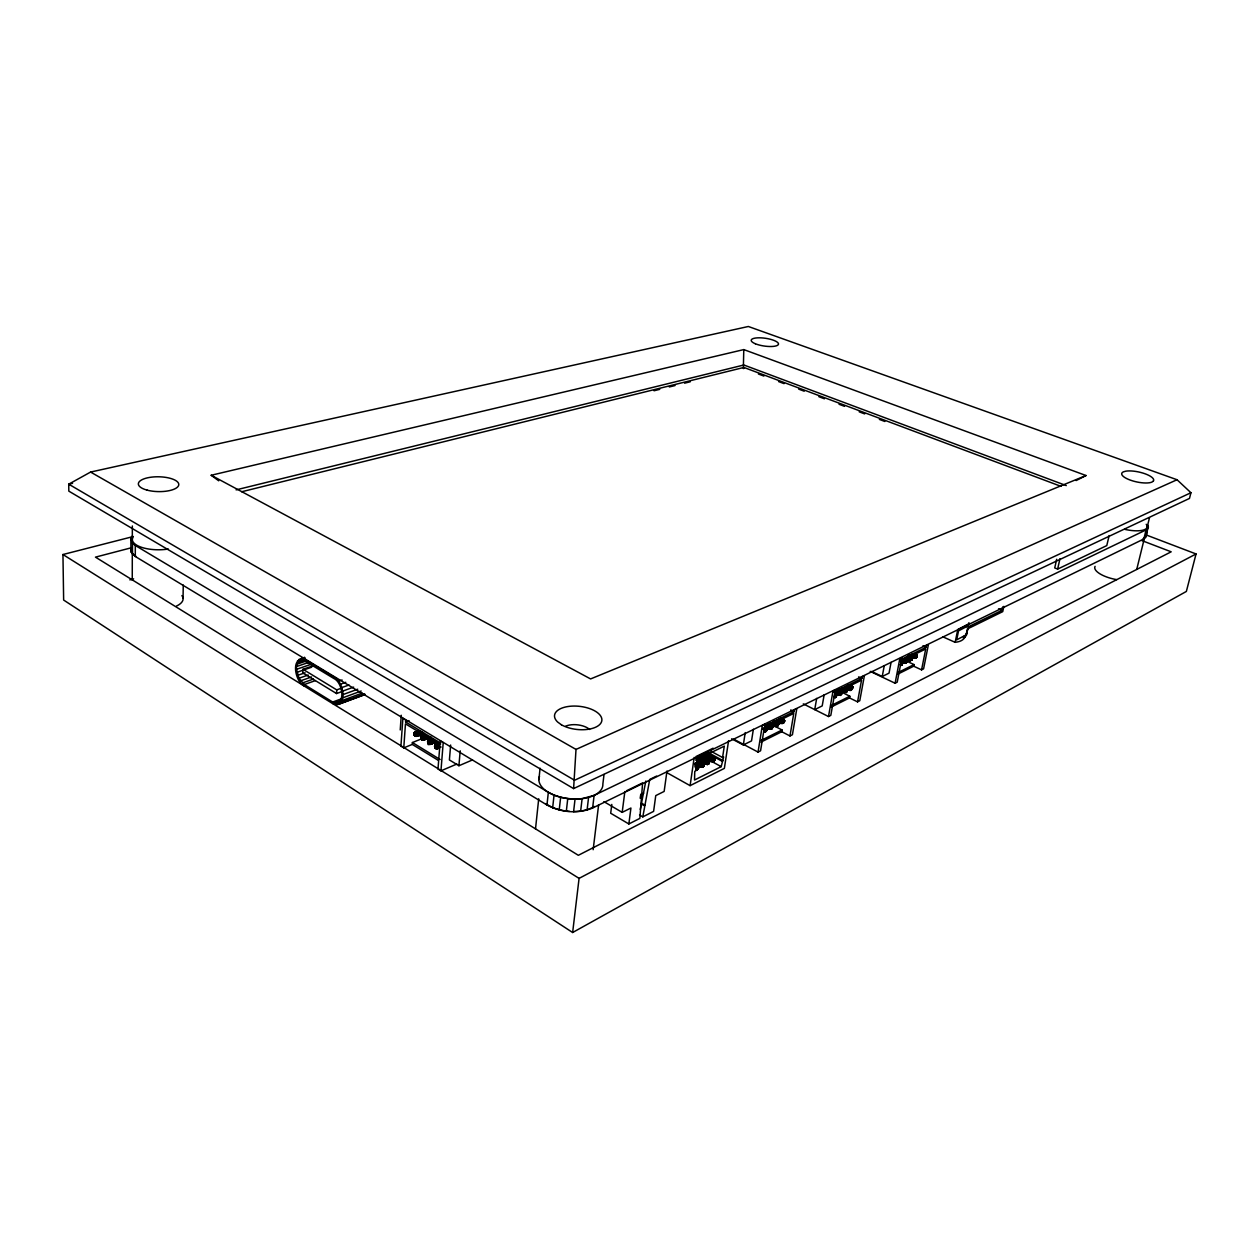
<?xml version="1.0" encoding="UTF-8"?>
<svg xmlns="http://www.w3.org/2000/svg" width="1259" height="1259" viewBox="0 0 1259 1259"><rect width="100%" height="100%" fill="white"/><g stroke="black" fill="none" stroke-linecap="round" stroke-linejoin="round"><path stroke-width="1.5" d="M1148.035 525.333L1146.241 536.129L1143.849 538.962L592.611 808.01C578.054 814.132 560.711 812.464 546.973 804.989L135.295 556.478L130.967 551.898L130.857 538.506L132.101 536.161M132.258 580.084L132.305 551.348M132.321 539.419L132.337 525.979M132.478 554.29L132.494 543.29L130.857 538.506M135.295 556.478L135.311 545.477L132.494 543.29M697.108 759.759C708.156 760.483 704.536 773.01 695.786 763.536M695.33 764.543L698.792 766.873L695.928 769.548L696.888 769.8L698.714 766.574L695.298 764.496M695.173 764.307L698.556 766.353L697.675 769.438L698.792 766.873L695.393 764.811L698.651 766.637C692.859 776.457 703.687 763.788 694.937 764.166M697.407 759.177L706.881 764.386L708.911 763.599L709.258 761.018L701.137 756.533M770.823 729.166L764.984 726.175C769.375 732.187 773.734 727.954 772.554 725.876C773.766 730.126 766.731 729.89 765.299 726.49C766.999 731.463 775.686 728.725 771.72 725.514C765.661 730.818 778.644 729.528 765.551 726.522M438.368 745.391L435.047 747.39L438.84 746.335C433.458 751.843 433.269 741.756 438.919 743.125C432.986 740.56 434.685 751.245 436.495 746.917C433.002 741.976 435.236 753.842 439.564 747.028L435.992 748.476L434.874 747.437L434.874 745.045L439.249 743.078L434.56 746.225L438.258 744.022M696.117 763.363L702.601 766.888L704.159 764.496L701.389 766.794L694.984 763.41M766.825 729.638L764.543 732.108L764.575 729.653L766.605 728.725L766.196 730.881L762.734 729.103C773.294 726.821 759.728 737.144 766.605 728.725M183.059 598.34L183.247 585.042M420.097 731.51L415.69 733.273L415.517 735.476L414.242 734.863L414.085 733.352L417.626 731.904C408.42 734.579 419.467 739.19 423.166 733.273M435.079 742.291L429.728 744.462L428.39 743.833L427.777 741.677L429.571 742.7L428.422 743.581L427.792 741.079L431.507 739.379M700.571 763.489C709.761 767.298 696.557 768.651 695.22 763.536C696.337 767.581 705.717 768.588 703.765 763.41L697.329 759.901M835.268 697.517C836.857 695.723 836.842 692.828 836.102 696.62C833.411 700.334 838.714 692.938 835.126 694.496C832.829 697.659 836.165 698.588 836.511 695.802C837.455 691.081 832.939 699.847 835.897 697.045M426.927 735.649L422.819 737.176L422.174 739.678L420.789 738.12L421.293 736.389L421.088 739.049L422.851 740.276L430.185 737.365L423.134 740.229C417.563 736.122 424.865 738.876 427.462 737.129L421.057 739.017L425.101 738.042M433.82 739.82L427.934 743.188L431.979 742.212C426.172 747.484 427.556 737.695 432.325 738.891M901.948 664.752C899.508 667.585 903.82 660.865 902.435 662.643C902.278 665.051 900.421 666.294 902.514 663.572C898.422 669.127 902.105 657.45 902.546 663.666M439.548 743.14L436.055 744.604L434.984 747.311C440.744 746.477 432.655 750.49 440.162 747.216L435.74 748.444L437.392 748.224L437.471 745.926L435.693 744.525L434.984 747.311C439.36 748.586 435.409 743.377 440.697 743.943C432.042 746.571 435.724 749.561 438.604 745.973M833.6 691.569C842.287 697.848 839.139 693.819 841.799 692.828C842.302 693.866 839.863 695.944 840.304 693.583C843.703 687.886 842.271 699.784 834.811 692.434C836.338 696.746 844.097 695.094 841.358 691.38C835.362 694.386 847.575 698.792 833.694 691.537M698.714 766.888L696.668 769.249L695.755 768.478L696.62 766.857L698.336 766.243L696.4 769.8L698.446 767.046C693.3 774.663 702.821 764.229 694.889 764.15M706.031 753.637C709.651 753.354 718.763 759.555 712.437 761.852C716.45 760.641 711.272 762.781 701.153 755.699M846.662 691.742L845.796 692.293L839.061 688.909C840.776 692.371 849.022 693.693 846.977 688.893C848.755 694.039 840.162 692.104 838.494 688.972M846.079 687.115L851.115 689.664L845.576 687.209C847.134 690.593 853.917 690.247 852.359 686.312C853.696 689.948 847.102 690.687 845.34 687.036C854.625 697.848 852.721 678.821 850.832 689.68C852.312 689.523 853.366 687.209 852.186 686.155C854.452 690.325 846.74 690.31 845.261 686.863M418.019 733.478L414.242 734.863L422.347 732.156C414.494 734.973 410.843 733.147 420.301 731.904L416.823 733.383L414.746 732.061L414.242 734.863L416.304 736.074L423.354 733.226M702.27 767.14C705.197 765.976 704.568 760.845 697.423 760.043M774.568 723.296L778.55 724.492L778.015 722.54L778.55 724.492L776.394 726.254L771.2 723.595C775.859 731.117 782.83 721.942 774.568 720.762C782.5 722.005 773.073 729.764 777.322 722.792C779.762 722.005 778.424 726.836 776.394 726.254L771.012 723.453M766.054 731.526L765.252 731.573L766.07 728.379L766.448 730.975L764.543 732.108L766.385 730.96M942.818 636.802L955.14 642.326C969.021 640.721 963.938 632.018 970.437 625.786L1002.054 610.3L1002.794 606.838M966.723 634.064L967.573 628.32M700.838 756.266L709.1 760.782L707.196 764.465L708.392 764.119L709.258 761.018L701.216 756.659M770.288 729.04L772.019 725.467L771.059 729.181L765.094 726.349M776.189 726.128L777.905 722.572L774.427 720.809M780.423 717.898C789.11 719.267 781.556 728.001 776.913 720.62L782.248 723.374L783.759 719.692L784.514 720.715L782.248 723.374L777.071 720.73M421.34 739.458L421.073 738.514L424.598 737.05M701.578 755.683L713.822 761.365L712.185 761.758L713.507 761.616L710.406 759.523C720.888 763.851 703.309 760.342 702.491 756.454M836.606 694.748L835.189 697.061C835.756 691.915 838.242 695.251 835.189 697.061C837.188 696.148 835.96 696.62 835.079 696.526C835.299 693.898 838.352 695.676 835.189 697.061L835.693 694.087L835.189 697.061L836.59 695.393L836.165 694.307L835.126 695.031L834.811 697.58M834.465 691.726L840.052 694.795L841.358 691.38L841.673 692.34L839.722 694.795L834.638 692.293M839.895 689.413L845.419 692.135L846.725 688.752L845.167 690.357L845.277 692.277L840.005 689.664L845.088 692.151L846.725 688.752L846.048 692.214L847.291 690.609M437.062 741.52L430.011 744.415C426.109 743.927 427.777 738.01 431.994 738.939L427.792 741.362L431.727 739.096M714.199 760.971L714.404 758.154L706.157 753.669M901.413 664.815L902.168 661.888L902.121 664.516L900.626 665.256L902.483 662.517L900.358 664.894L902.042 661.856L901.208 665.082M901.916 662.911C900.925 662.722 900.437 664.406 901.224 664.437C903.946 665.271 901.79 658.079 900.94 665.24M296.542 669.316C295.566 664.374 300.067 657.623 305.355 661.274L333.918 678.538C342.841 682.409 346.54 706.535 332.691 702.034L304.316 684.534L298.95 678.239L296.542 669.316L311.335 664.217M413.943 733.698L414.746 732.061L413.928 733.525M421.057 739.017L421.293 736.389M905.851 662.816L907.078 659.464L907.456 661.243L906.055 662.832L900.437 660.408C901.995 663.949 909.281 663.477 907.078 659.464C907.267 664.311 905.394 662.895 900.563 660.503C905.158 667.538 911.123 657.324 905.252 662.155C906.826 656.269 908.542 663.32 905.394 662.69M910.163 655.577C918.991 664.185 917.056 648.023 915.498 658.048C916.961 657.843 917.26 655.876 916.961 654.806C918.614 658.772 911.799 658.819 910.32 655.719M313.821 665.555L302.978 669.3L302.821 672.936L336.546 693.552L341.96 691.584M910.288 660.283L911.925 659.685L910.65 660.44L905.347 658.016C911.862 664.327 914.207 656.285 911.091 657.45C908.668 659.464 911.5 661.888 912.303 658.74C912.145 652.744 912.177 667.018 905.457 658.111M766.416 728.678C761.506 738.498 768.132 721.643 765.252 731.573L766.196 730.881M915.025 657.654L917.15 656.348L916.804 654.68L916.001 657.969L916.93 657.025L916.757 654.649L917.071 656.742L915.45 657.875L910.068 655.357M90.585 472.062L576.008 749.42L573.6 788.59L68.82 491.136L68.726 484.18L90.585 472.062L748.35 326.49L1177.039 479.742L1190.935 492.725L1189.487 498.422L573.6 788.59M915.136 657.89C917.921 658.725 913.263 656.537 916.882 654.9C917.244 657.104 912.319 659.244 910.037 655.121L915.356 657.67L917.119 654.995L917.181 656.443M336.546 693.552L336.735 689.885L302.978 669.3M332.628 703.498C348.192 708.565 344.037 681.418 333.997 677.059L305.418 659.81C290.294 655.341 294.669 681.607 304.253 685.982M840.508 694.748C843.436 693.095 840.996 689.177 840.603 694.401L842.003 692.104L841.594 693.866M844.962 691.915C849.731 683.228 847.622 697.628 841.453 689.066M695.346 765.661C704.19 769.816 691.333 770.052 697.439 767.061C696.636 768.934 694.638 768.793 698.556 766.353M782.044 723.248L784.074 720.683L783.476 719.755L781.902 723.012L784.278 721.942L783.869 719.66M704.017 764.386L699.17 761.774C712.405 762.403 695.566 771.012 703.923 764.528C700.775 766.7 701.452 768.651 694.905 763.347C695.865 767.423 709.179 767.99 700.02 764.481M698.603 758.61L707.7 763.111L707.196 764.465L709.147 761.742L708.392 764.119L707.133 764.481L696.982 758.847C699.154 760.625 710.029 768.635 709.258 761.018M774.773 722.886C782.421 722.414 777.543 724.523 777.008 724.916C778.392 721.533 779.384 726.175 776.646 726.286L771.452 723.626C776.834 727.497 781.965 726.144 772.318 723.122M706.661 764.229C710.973 762.891 707.416 758.721 707.401 763.93C709.572 760.829 710.139 763.583 706.724 764.15M434.748 746.414L438.274 744.966L434.685 746.98L434.701 745.265M712.043 761.506L714.451 759.13L712.295 761.679L702.239 756.092C708.738 763.977 724.114 761.506 706.582 754.613M841.405 693.788L841.689 691.569M698.651 767.046L695.409 765.299L698.572 767.88L698.556 766.306M400.236 729.937L401.243 715.254M776.74 720.337C781.619 727.072 789.676 718.92 780.643 719.943L784.231 721.879L780.423 720.431L784.121 722.257L783.067 723.296M438.337 760.389L412.275 744.415L403.777 747.862L405.461 723.846L439.926 744.714L437.99 769.013L440.949 770.823L456.86 764.04M440.949 770.823L443.215 742.684L440.241 740.89L440.083 742.81L405.603 721.958L405.728 720.054L402.864 718.322L400.929 746.115L403.777 747.862M435.693 744.525C433.757 743.959 440.382 749.687 435.142 747.578M770.901 723.28C775.182 728.111 779.164 725.64 778.078 723.563M784.058 721.769L784.278 720.038M412.275 744.415L412.417 742.542L422.3 738.545M420.774 737.837C423.103 733.179 417.5 741.834 424.44 736.122C417.17 742.841 422.615 732.187 422.977 737.837C424.425 740.135 423.071 740.449 421.198 738.923L421.907 736.153L425.4 734.737M427.997 740.811C437.251 742.952 418.995 747.279 435 742.291M422.52 733.116L415.376 735.933C414.242 737.333 415.281 730.472 416.225 733.918C416.556 738.813 413.707 735.508 423.055 733.273M766.243 729.386L765.787 728.442L765.252 731.573L766.747 730.078L766.369 728.52M839.722 694.795L840.855 694.48M772.129 727.954C773.294 721.942 770.854 732.313 772.459 726.537C770.052 729.433 774.332 730.488 764.89 725.782M778.55 724.492L777.558 723.044L776.709 726.254M450.643 745.029L449.4 759.948L458.921 765.74L472.518 759.917M697.486 760.153C709.21 762.97 702.066 769.186 696.699 762.34M458.921 765.74L460.196 750.789M776.772 720.4L782.799 723.296L783.727 722.792L778.408 720.966L782.248 723.028L784.168 720.101M901.318 660.283L906.244 662.627L907.377 659.905L907.503 661.054L906.244 662.313L906.716 659.48L906.244 662.313C908.652 660.487 906.779 657.89 906.244 662.313L907.251 659.622M911.925 659.685L910.745 660.393L912.13 657.214L910.713 658.677L910.934 660.424L905.961 658.064L911.736 659.905M705.402 753.779L714.577 758.437L713.113 761.506L714.168 758.028L713.239 759.397L704.631 754.487M697.171 759.067L707.747 764.307L708.864 760.656L707.936 762.01L699.312 757.084M422.851 733.242L415.706 736.074L414.699 735.492L418.24 733.84M438.636 743.282L434.528 746.036M836.369 696.164L836.621 695.251M838.714 689.019L845.497 692.308C849.51 683.637 848.535 696.699 839.847 689.098L845.245 691.632L847.307 689.365L845.969 691.758L846.851 691.49L841.516 688.972M429.996 737.396C427.777 740.087 416.257 741.205 425.054 737.979M704.096 765.173L701.877 765.787L704.174 764.213L702.27 767.077L695.912 763.473M425.448 734.721C420.475 735.193 418.618 741.032 424.488 736.625M538.883 779.589L540.08 768.195M535.5 829.02L538.71 798.788M546.973 804.989L548.342 792.304L135.311 545.477M552.654 807.806L554.054 795.106L548.342 792.304M428.768 740.339L427.651 742.023L427.966 740.843L431.475 739.442M559.216 809.946L560.648 797.23L554.054 795.106M845.23 686.8C845.544 689.035 854.704 689.523 850.423 689.523M917.292 655.593L915.985 657.513C919.133 651.454 913.342 661.195 917.056 655.247C915.592 653.279 919.778 660.66 911.721 655.435L915.639 657.324L911.815 655.042L915.655 657.041L911.957 654.617L915.734 656.726L915.45 655.75L912.161 654.208L915.844 656.395L912.397 653.846L916.568 655.687M422.379 732.644L416.509 735.335L414.368 734.768L415.061 732.014L414.101 732.754L418.019 730.802L414.101 732.754M566.314 811.284L567.762 798.568L560.648 797.23M906.826 658.189L910.509 660.062L911.831 657.041L911.028 660.235L912.208 657.623L910.603 660.283L905.205 657.733L910.902 660.141L912.051 657.198L911.595 659.999L906.449 657.654L911.374 660.204M573.585 811.756L575.048 799.056L582.114 798.662L594.122 795.373L1146.068 529.897L1148.46 527.096M580.619 811.347L582.114 798.662M133.281 536.523L62.95 554.527L63.642 600.055L572.64 932.51L579.077 878.373L1196.05 553.96L1146.571 535.106M587.072 810.072L588.582 797.403M592.611 808.01L594.122 795.373M696.51 759.807C703.844 764.811 707.715 765.645 696.998 759.728M705.575 753.7C714.215 759.161 719.456 761.254 706.378 753.811M902.215 664.264L901.318 664.752L902.168 661.888M593.146 849.715L598.623 804.816M422.095 733.446C418.602 736.389 417.122 734.689 414.368 734.768L415.423 732.093L418.917 730.661L414.29 732.486L417.815 731.086M604.021 774.49L602.872 783.932A32.136 16.792 5.9 0 1 568.202 798.631A32.136 16.792 5.9 0 1 539.513 776.347M611.795 804.438L610.694 813.251L628.855 823.968L639.855 818.381L642.609 782.909L626.463 790.778M414.085 733.352L414.085 734.469L417.783 732.911L414.085 734.438M603.895 801.637L622.182 812.37L624.857 791.565M628.855 823.968L630.932 808.01L622.182 812.37M640.17 798.253L640.8 794.272M640.28 809.411L645.836 781.036M639.541 814.982L642.798 816.886L649.738 779.431L656.631 776.063M902.373 663.918L902.341 662.14L901.318 664.752L901.806 661.904L901.759 663.068M431.695 741.771C425.259 746.697 427.745 737.617 432.687 738.97L429.13 740.402L428.076 743.109L429.744 743.219L434.025 740.198M425.747 734.784L422.253 736.232L421.198 738.923L422.851 739.033L427.147 736.043M666.971 771.027L664.154 791.423L655.75 795.609L653.61 811.378L642.798 816.886M414.683 733.037L419.656 731.164L416.115 732.581L414.368 734.768L416.021 734.878L416.823 733.383M743.345 368.509L743.786 349.593L211.197 475.257L218.72 480.812M743.754 368.494L743.896 367.439L1061.054 486.367M666.389 772.381L690.105 785.647L694.197 757.414M841.201 689.365C853.193 694.401 841.169 692.702 846.426 689.192C847.26 692.434 845.261 693.268 841.264 689.287M848.692 686.91C855.365 685.588 851.729 687.823 851.981 689.114M841.61 691.521L840.603 694.401L841.988 692.733L838.352 690.829L841.988 692.733L840.603 694.401L841.106 691.427L841.531 692.324M851.289 689.129L852.044 686.139L851.289 689.129L852.359 686.312L852.705 687.335L851.289 689.129L851.792 686.186L851.289 689.129C854.814 684.723 848.818 687.005 851.54 689.208M722.572 757.509L724.287 746.146L697.549 759.24L695.865 770.776L694.763 771.326L694.527 780.013L721.187 766.637L723.642 756.989L722.572 757.509L710.989 751.261M728.599 740.638L724.366 768.383L690.105 785.647M836.543 694.653L835.189 697.061M780.769 719.125L784.483 721.218L782.956 722.839C784.735 720.085 785.175 717.787 782.5 723.39L777.322 720.746M731.636 738.781L743.314 744.966L745.249 732.581M753.37 729.276L751.529 740.906L743.314 744.966M733.871 739.269L758.044 752.079L762.309 725.514L764.858 724.255L764.575 726.065L794.067 711.634L794.366 709.856L796.805 708.66L792.415 734.737L789.975 735.964L781.776 731.731L760.987 742.102M781.776 731.731L782.059 729.984L769.312 723.39M846.898 689.696L846.473 688.799L845.969 691.758C847.889 685.699 848.157 693.489 843.577 689.129L847.181 690.923M789.975 735.964L793.768 713.397L764.276 727.859L760.578 750.789L758.044 752.079M766.495 728.788L766.715 730.204L763.111 728.19L766.731 730.314M816.682 698.383L814.73 709.62L822.206 705.906L824.173 694.732M907.157 659.59L906.244 662.313M707.448 764.465C712.468 762.01 706.441 757.981 702.664 757.288M852.642 687.052L852.532 687.933L852.217 687.068M771.83 723.516C772.397 728.473 781.052 723.909 777.102 725.719L778.062 722.587M803.289 703.875L828.501 716.528L833.017 690.971L835.346 689.838L835.032 691.584L861.848 678.459L862.163 676.744L864.398 675.658L859.771 700.744L857.552 701.861L849.51 697.927L831.082 707.117M847.291 690.058L845.969 691.758M849.51 697.927L849.825 696.243L838.384 690.499L841.972 692.308L840.603 694.401L842.019 692.371L840.603 694.401M857.552 701.861L861.534 680.159L834.733 693.316L830.814 715.364L828.501 716.528M871.637 671.472L882.229 676.508L884.259 665.712M698.729 758.17C707.888 768.037 714.435 760.766 700.256 756.297M891.073 662.376L889.027 673.14L882.229 676.508M870.205 671.393L895.102 683.228L899.823 658.646L901.932 657.623L901.617 659.291L926.026 647.331L926.356 645.694L928.387 644.702L923.587 668.844L921.572 669.867L913.688 666.2L897.997 674.037M913.688 666.2L914.018 664.579L905.504 660.629M921.572 669.867L925.711 648.983L901.287 660.959L897.211 682.158L895.102 683.228M912.145 657.308L912.319 658.315L908.825 656.647C912.917 657.481 912.177 661.715 912.051 657.198M955.14 642.326L957.784 629.5L967.841 624.307L967.431 626.227L958.54 630.853L956.698 639.84L965.59 635.15L967.117 632.16M963.403 638.234L963.796 636.33M965.637 627.391L966.031 625.471M965.197 637.054L965.59 635.15M966.314 635.653L966.707 633.749M967.431 626.227L968.958 622.922M966.77 631.782L968.675 626.935M968.281 628.823L970.437 625.786M1003.864 606.334L1002.731 611.638L970.044 627.674M422.253 740.182L429.886 737.412M912.303 658.74L912.208 657.623L912.004 659.433M1056.679 559.279L1054.727 567.919L1057.623 569.099L1106.771 545.588L1109.148 535.579M1057.623 569.099L1059.968 558.713M415.092 733.147C415.832 732.675 417.154 735.838 420.522 732.47L416.477 734.06M709.147 761.742L707.951 764.244L696.605 758.107C697.801 760.058 715.553 767.455 705.04 762.214M841.72 691.789L838.352 690.152C846.378 693.347 838.746 690.011 840.052 694.795M421.372 736.468L422.599 738.215L427.352 736.625M431.349 740.701L427.667 742.401L431.318 740.198C421.623 743.565 434.119 738.341 428.076 743.109L430.609 743.676L435.913 741.504L430.609 743.676L434.339 741.708M777.905 722.572L777.102 725.719L778.44 722.902L777.102 725.719L777.621 722.619L774.143 720.872M434.701 745.564C436.275 742.889 436.196 747.626 437.424 746.272M772.176 726.459L771.2 728.631L771.72 725.514L771.2 728.631C776.221 723.059 767.534 727.844 771.767 728.788M784.373 721.501L782.956 722.839L783.476 719.755L783.932 720.683M912.02 657.938L911.61 657.072L911.123 659.905L912.445 657.985L908.856 656.222L912.382 657.639L911.123 659.905L912.224 659.134M436.432 747.72L436.936 748.617L440.508 747.138C434.874 749.278 433.521 748.318 440.76 746.965M416.225 733.918L416.351 735.146L417.091 734.39M1143.849 538.962L1146.068 529.897M1136.735 569.414L1144.604 537.357A20.868 7.05 12.6 0 1 1143.062 538.852M1147.154 527.222L1149.483 517.732M1145.58 537.687L1147.799 528.654M423.071 738.073L423.591 739.82L430.704 736.845L422.536 740.229L423.937 738.561M434.245 740.78C427.273 741.551 429.24 746.603 435.803 741.756L429.413 744.415L435.614 742.023M440.729 747.012C434.087 750.915 439.139 744.258 436.086 748.413M714.168 758.028L714.782 759.224M702.113 767.124L703.325 766.542L702.27 767.077M968.549 624.826L968.958 623.268M701.499 755.699C708.487 760.436 725.278 766.967 703.529 756.391L713.208 761.789L701.279 755.73L721.187 766.637M1196.05 553.96L1186.356 591.447L572.64 932.51M696.321 763.3C702.601 770.681 700.712 761.585 704.08 763.914M714.309 759.051L706.567 754.235M703.671 764.323L696.369 759.869M709.022 761.679L707.448 763.001L707.369 761.553L708.801 760.924L708.156 761.742L701.232 757.635M766.542 730.047L766.668 729.055L765.252 731.573L766.511 729.559L766.574 730.582M772.507 727.655L772.475 726.223L769.044 724.397M427.792 741.362L433.033 739.159L429.492 740.607L428.076 743.109L430.31 743.109L434.213 740.701M429.004 737.003L421.277 739.363L427.336 736.531M416.572 734.768L416.997 733.887M697.612 769.249L695.723 768.903L698.131 766.967L697.077 769.454L695.786 769.265M695.472 763.599C697.234 769.029 708.88 766.526 700.712 763.017L704.174 764.591M707.967 763.993L696.274 758.28C708.046 770.288 715.049 761.317 699.941 756.486M712.61 761.868L714.782 759.539M907.456 660.125C906.763 659.401 906.039 662.376 902.404 658.992L906.858 662.313M836.244 694.638L834.591 695.22L835.693 697.234L834.182 697.234L836.291 694.323M917.008 656.694L916.977 655.073M902.53 663.367L901.318 664.752L902.341 662.265M912.303 658.158L908.825 655.892L912.13 657.45L911.123 659.905L912.445 658.394M427.667 742.401L427.824 741.221L432.278 738.891M772.664 727.403L769.029 724.806M847.165 689.114L847.417 689.743M917.103 655.105L915.985 657.513M777.102 725.719L778.487 723.233M413.991 733.336L417.783 731.149M784.514 720.715L782.956 722.839M427.682 741.661L427.966 740.843M766.794 729.118L765.252 731.573M416.351 735.146L414.699 735.492M703.954 764.04L703.529 763.284M777.448 726.018L772.113 723.311L777.653 725.876M837.534 692.812L841.5 694.134L840.131 694.952L833.332 691.647M851.588 689.428L852.437 688.185M423.748 738.372L421.198 738.923L422.599 736.436L426.093 734.973L421.088 736.971M696.463 769.784L697.407 769.579M699.044 757.493C704.332 753.952 707.259 769.076 708.66 761.742M906.244 662.627L906.921 662.108M439.91 743.314L436.417 744.809L434.984 747.311L437.565 746.76M916.222 657.812L915.293 658.016M430.468 744.006L429.382 743.691L434.324 741.221L429.492 742.401L430.83 742.731M711.351 757.776C714.876 757.021 714.246 762.073 714.719 759.901M421.356 739.19L422.536 740.229L430.531 737.129M698.588 768.116L697.895 768.903L694.937 766.7L698.415 767.99M428.233 743.361L434.087 741.866M709.431 762.529L709.352 761.349L701.247 756.832M701.688 766.7L696.306 763.599L702.003 766.888L704.159 764.811M765.11 732.03L764.874 732.093M772.097 728.379L771.326 729.087L764.213 725.499M434.874 745.344L438.604 743.329M769.029 724.869L772.696 726.868L771.2 728.631L772.554 725.876L772.758 726.711M708.329 763.945L698.415 758.831M427.179 736.106L421.198 738.923L422.945 736.735L426.439 735.256L421.718 737.207M430.625 742.558L428.076 743.109L433.316 739.426L428.595 741.378M435.724 745.674L440.304 743.66L436.763 745.123L434.984 747.311L437.471 745.926M713.585 761.333L714.372 760.625M771.2 728.631L772.538 726.931M695.597 763.583L702.632 766.652M416.76 734.501L416.005 736.122M771.326 728.709L764.402 725.389M777.228 725.798L770.87 723.217M782.862 723.201L781.902 723.012M851.399 689.192L852.437 686.737M901.318 664.752L902.609 663.163M907.377 660.456L903.931 659.055L907.314 661.431M696.856 758.154L707.196 763.332L696.888 758.548M696.243 763.269L702.601 766.888L703.797 765.913M916.332 657.56L910.1 655.42M702.317 766.684L702.868 766.904M701.279 757.21L709.509 761.963L701.279 757.005M702.05 766.589L703.986 764.953M709.509 761.963L708.817 763.646L705.355 761.852M712.72 761.302L714.624 759.681M415.69 733.273L414.368 734.768L416.902 734.217M902.514 663.572L902.53 662.549M423.606 737.884L422.52 737.428L421.198 738.923M430.499 742.055L429.398 741.598L428.076 743.109M701.106 766.243L703.545 763.945L702.097 765.645L696.495 762.923L701.389 765.456L701.294 766.479M846.52 686.753L852.343 688.594L848.739 686.847M901.129 665.271L902.294 664.248M911.532 654.963L916.93 657.025L911.469 655.058M702.491 766.574L701.546 767.014L703.057 766.762M714.797 759.334L711.335 757.855M702.317 756.25L712.987 760.971M708.518 763.993L709.132 763.269L705.418 761.758M841.5 694.134L840.666 694.7L833.867 691.427M850.297 689.287L851.178 688.815L846.898 686.926L851.226 688.343L846.961 686.58C855.412 689.177 851.95 690.955 846.331 686.942M701.452 766.353L702.317 766.023M696.904 758.689L707.353 763.489L698.824 757.934M847.26 689.46L845.639 691.821L841.547 689.554M702.176 755.73C710.611 765.802 721.014 757.556 705.89 753.622L713.884 758.012M852.705 687.524L851.855 688.878L848.519 687.209M771.326 728.914L766.212 726.207M416.241 733.068L415.486 733.525L416.776 733.729M837.581 692.765L841.295 694.386L835.63 692.182M421.922 737.302L423.653 737.538M428.8 741.472L434.056 740.276M435.929 745.832L436.873 746.461M427.651 742.306L431.491 741.283C427.1 744.289 426.219 742.102 431.365 740.78M428.894 736.893L421.749 739.552L423.024 738.907L423.386 740.072M709.494 762.167L705.874 760.955L708.88 763.159L705.638 761.412M698.792 767.471L695.33 765.755M413.975 734.076L417.658 732.408M702.522 754.44L712.673 760.861L714.719 758.658L706.582 754.409M414.368 734.768L420.05 731.448M432.246 742.527L428.627 743.739L434.355 741.787M847.134 690.861L843.373 689.523L846.961 691.222M696.856 758.327L707.826 763.93M711.839 761.317L713.035 761.16M783.727 722.792L782.563 723.358L777.385 720.746M906.669 662.502L900.83 660.55M909.092 654.948L916.033 657.875L911.06 655.514M712.972 760.735L714.797 758.957L706.582 754.818M851.367 689.586L846.599 686.69M697.911 766.684C696.715 767.455 697.801 766.086 696.967 768.415M713.57 758.123L711.807 760.53L703.781 756.391M704.946 754.141C718.936 757.808 714.325 764.166 703.923 755.998M1076.146 480.56L1086.029 475.524L743.786 349.593M761.27 740.323L782.059 729.984M831.381 705.418L849.825 696.243M898.312 672.4L914.018 664.579M640.862 794.555L643.695 793.154M695.912 756.58L713.113 748.192M433.757 739.741L429.366 741.85M1190.935 492.725L574.56 780.265L68.726 484.18L72.566 483.314M576.008 749.42L1177.039 479.742M713.822 761.365L705.323 757.131M429.225 736.783L423.354 739.489L429.225 736.908M426.88 735.586L422.127 737.459M430.547 741.708L429.004 741.63M438.573 745.895L435.126 747.846M435.834 748.365L439.155 746.713M431.664 741.693L428.217 743.644M429.083 744.274L434.339 742.07L428.39 743.833M424.834 737.617L421.088 739.049L424.802 737.538M419.263 730.834L414.872 733.053M421.513 739.647L429.225 737.176M417.972 733.399L414.447 735.209L420.065 733.21M415.029 735.665L420.301 733.493C416.493 738.262 410.528 733.855 417.673 732.486M422.41 733.053L415.218 735.823M424.503 735.602L420.947 737.05L424.488 735.665M435.378 742.212L430.011 744.415L429.508 743.502M1086.029 475.524L590.597 678.931L211.197 475.257M439.596 743.156L435.299 745.564M439.958 743.361L435.504 745.58M417.673 731.463L414.132 732.911L417.658 731.542M422.741 733.21L415.517 735.476L423.622 733.084L416.304 736.074L415.785 735.162M439.895 747.169L436.149 748.019L437.188 748.46M425.81 734.8L421.513 737.176M431.68 739.143L428.39 741.362M434.764 742.259L428.926 744.163M422.379 732.769L416.949 734.705M435.645 748.208L439.218 746.776M429.681 737.381L422.048 739.977M419.326 730.865L415.297 733.305M422.206 740.087L429.35 737.255M427.824 741.221L431.349 739.82M405.603 721.958L409.018 720.604M424.629 737.129L421.088 739.049M337.16 704.741L364.654 694.575M339.175 704.127L364.842 694.622M334.752 702.963L342.133 700.24M342.086 700.539L362.277 693.095M336.735 703.152L340.418 701.782M340.434 702.506L349.593 699.123M340.859 702.695L364.701 693.882M342.826 697.785L361.176 691.034M332.691 702.034L341.913 698.651M342.999 694.59L357.698 689.208M342.605 691.144L353.637 687.115M341.661 687.634L349.026 684.975M336.735 689.885L342.165 687.918M340.245 684.298L345.769 682.299M338.419 681.308L342.102 679.986M304.316 684.534L315.38 680.615M302.349 682.976L313.412 679.073M298.95 678.239L308.187 675.029M300.523 680.836L311.587 676.949M297.722 675.343L305.103 672.778M296.904 672.306L311.681 667.207M297.266 664.091L306.504 660.928M296.668 666.515L309.62 662.077M297.47 660.818L304.851 658.315M299.705 660.865L303.419 659.606M298.289 662.171L303.844 660.267M300.995 658.677L304.678 657.434M299.06 659.354L304.599 657.481M908.872 655.01L916.033 657.875M129.834 579.88L133.627 578.825M131.581 547.712L95.464 557.139L578.337 855.302L1171.169 551.804L1141.819 540.552M654.019 390.762L659.747 389.346M669.3 386.969L675.029 385.553M684.566 383.177L690.294 381.76M236.11 489.877L743.849 365L1066.279 485.596M241.697 491.75L743.896 367.439M766.479 729.04C762.828 734.154 765.11 728.52 765.881 729.559M778.314 723.217L776.85 725.987L770.807 722.886L777.008 725.593L772.538 723.374M707.102 762.938L698.477 758.784L701.798 760.467M907.33 660.031L905.976 661.526L902.042 659.826M423.417 738.923L422.615 739.332M430.31 743.109L430.263 744.258M906.134 662.659L900.311 660.125L906.008 662.785L901.066 660.456M712.201 761.726L714.608 760.263M910.934 660.424L905.504 658.127M711.776 760.955L712.405 760.294L703.797 756.171M905.284 662.47L906.181 662.187L901.932 660.597L906.15 662.014L901.963 660.235M770.146 728.804L772.727 726.191L769.06 724.46M416.745 735.665L415.974 736.011M423.591 739.82L422.804 740.182M567.762 798.568L575.048 799.056M845.796 692.293L838.557 689.003M765.692 729.732L765.472 728.615L766.07 729.449M771.641 726.805L767.361 724.523L771.185 727.56L766.7 725.908M777.543 723.909L773.278 721.627M783.397 721.029C781.131 721.47 784.782 725.2 778.408 720.51L782.83 722.288L778.487 720.069M702.365 754.896L712.295 760.892M698.651 758.374L706.991 763.521M835.63 695.314C834.371 695.834 835.079 694.811 835.803 695.157M841.043 692.655L836.873 690.499L840.619 693.363L836.244 691.836M846.41 690.011L842.255 687.87M851.729 687.383L847.59 685.258M906.669 660.645C905.803 660.613 905.882 663.871 901.948 660.298M911.563 658.237L907.534 656.222L911.17 658.898L906.936 657.481L910.824 659.968L905.174 657.497M916.41 655.845L916.206 654.837L916.725 655.593M706.456 763.583L707.401 763.93M758.406 374.002L763.914 376.063M778.566 381.571L784.074 383.633M798.725 389.141L804.233 391.203M818.885 396.711L824.393 398.773M839.045 404.265L844.537 406.342M859.205 411.835L864.697 413.912M879.364 419.404L884.857 421.482M697.486 761.16L703.104 764.512L696.196 759.995M703.86 765.488L703.262 766.227L700.083 764.402M905.504 660.959L905.898 662.14L902.168 659.464C905.268 662.612 906.181 660.172 906.826 660.487M998.529 608.789L1002.054 610.3M702.349 765.755L696.919 761.9M713.019 760.483L704.363 754.896M911.233 655.341L916.206 657.591L911.296 655.262M922.863 645.883L926.026 647.331M906.134 657.938L911.123 660.22L906.212 657.89M901.491 660.125L906.496 662.612M908.935 654.995L915.498 658.048M905.725 658.142L910.65 660.44M847.543 685.321L851.32 688.091L847.338 685.651M847.307 685.714L851.273 687.634L847.102 686.139L850.927 688.941L845.198 686.564L850.958 689.192L846.977 686.517M910.824 655.671L915.781 658.032M842.208 687.933L845.985 690.719L841.626 689.192L845.859 691.222L841.547 689.617M837.109 690.231L841.201 692.481M836.385 691.396L840.54 693.615L834.481 691.443M901.554 660.046L906.48 662.407M858.607 676.901L861.848 678.459M848.896 686.517L852.264 688.138L848.928 686.454M834.465 691.821L840.493 694.087L836.181 692.182M845.812 687.209L850.832 689.68M838.793 689.003L845.497 692.308M837.156 690.168C840.855 692.765 840.351 692.261 841.374 692.371M833.427 691.632L840.131 694.952M773.231 721.69L777.086 724.649L772.617 723.012M772.963 722.099L777.039 724.177L772.758 722.556L776.96 725.168L772.633 722.934M841.012 689.554L846.032 692.057M836.417 691.317L840.493 693.866L836.259 691.758M778.471 720.132L782.547 722.351L778.644 719.613L782.61 722.005L782.295 720.951L778.865 719.157L782.736 721.643L784.436 720.636M767.612 724.224L771.814 726.632M766.841 725.452L771.106 727.828L764.905 725.483M772.538 723.453L777.008 724.916L773.01 722.037M777.889 720.51L783.082 723.122L777.968 720.447M709.069 763.253L705.685 761.333M790.746 709.95L794.067 711.634M774.332 723.673L778.282 725.137L774.615 723.217M764.905 725.861L771.075 728.316L764.905 725.373M766.416 726.002L771.547 728.93M702.428 754.723L713.098 760.2M772.475 727.12L769.044 725.357L772.68 727.151M704.253 755.117L713.223 759.917L704.489 754.692M698.918 757.713L707.92 762.545L699.17 757.288M696.636 762.482L702.443 765.472M777.684 720.636L782.799 723.374M696.841 762.041L702.569 765.189L697.187 761.506M767.66 724.161C771.499 726.994 770.87 726.396 772.003 726.522M706.409 755.18C722.776 766.149 710.312 755.856 705.26 753.873M697.093 761.632L702.727 764.921L697.376 761.27M766.873 725.373L771.059 728.08L766.715 725.829M699.453 756.911C706.692 761.758 713.664 764.89 701.405 757.477M707.039 764.04L707.542 763.284M705.087 754.015L713.947 758.752M772.397 723.044L777.983 725.483L774.364 723.61M696.054 760.09L702.821 764.386M766.495 725.924L771.61 728.646M711.178 758.327L714.577 760.184L711.209 758.248M700.098 756.376L708.266 760.751M701.279 757.414L709.352 761.758M706.519 754.062L714.561 758.39L706.456 753.936M700.539 763.583L703.781 765.33M703.246 763.284L696.699 759.744L703.293 764.024M697.549 760.499L704.017 763.977L697.533 760.357M708.203 752.583L723.075 760.641M707.133 753.118L722.005 761.176M700.712 756.234L709.273 761.066M696.321 763.174L701.641 766.164M705.103 762.136L708.282 763.961M641.901 803.384L645.175 805.272M641.02 803.824L644.293 805.729M412.417 742.542L440.115 759.523M62.95 554.527L579.077 878.373M917.166 655.923L917.213 655.561M782.563 723.358C781.115 722.304 784.027 718.37 784.483 720.935M777.716 723.736C776.425 723.941 777.259 723.044 777.905 723.61M783.57 720.856C782.295 721.061 783.129 720.164 783.759 720.73M846.567 689.853C845.843 689.523 844.994 692.12 841.767 688.752L845.607 691.27L845.371 689.916L842.003 688.264L846.74 689.743M130.842 549.459L130.967 551.898M1116.654 579.612A20.679 7.397 12.9 0 1 1095.094 566.377M181.91 595.601A25.432 10.717 -0.2 0 1 176.449 606.067M593.98 806.389A30.185 15.974 5.9 0 1 590.093 808.514M588.614 809.096A30.185 15.974 5.9 0 1 574.261 811.536M569.493 811.394A30.185 15.974 5.9 0 1 545.839 803.588M136.098 556.494A25.731 10.261 0.3 0 1 133.344 554.023M565.637 726.175A15.328 7.617 6.1 0 1 589.605 729.465M1146.225 524.279A20.915 6.972 12.5 0 1 1124.838 529.362M168.328 549.018A25.794 10.151 0.4 0 1 141.826 547.413A25.794 10.151 0.4 0 1 132.856 537.436M911.343 657.214L911.138 658.457L907.298 656.584L910.587 658.142L910.808 659.433L906.842 657.89L910.462 659.779L910.399 658.551L907.094 656.993L910.997 658.787L911.343 657.214M851.493 686.8L851.273 687.634L851.493 686.8M1153.37 481.064L1151.969 482.071A16.351 5.067 12.2 0 1 1130.33 480.12A16.351 5.067 12.2 0 1 1123.532 471.795L1125.924 471.149A16.351 5.067 12.2 0 1 1145.029 473.777A16.351 5.067 12.2 0 1 1153.37 481.064M912.13 658.614L908.825 657.088L912.13 658.614M841.736 693.001L838.368 691.364L841.736 693.001M784.215 721.344L780.785 719.597L784.215 721.344M766.401 730.472L762.938 728.693L766.401 730.472M703.545 765.802L700.303 764.056L703.545 765.802M702.947 766.605L699.705 764.842L702.947 766.605M561.404 724.775L557.627 722.021A23.795 11.63 6.1 0 1 576.244 706.094A23.795 11.63 6.1 0 1 600.433 723.736A23.795 11.63 6.1 0 1 561.404 724.775M755.337 343.754A13.802 3.934 8.2 0 0 778.109 344.872A13.802 3.934 8.2 0 0 761.097 337.853A13.802 3.934 8.2 0 0 755.337 343.754M147.209 490.16A20.207 7.412 1 0 0 178.731 485.03A20.207 7.412 1 0 0 149.837 477.381A20.207 7.412 1 0 0 147.209 490.16"/></g></svg>
